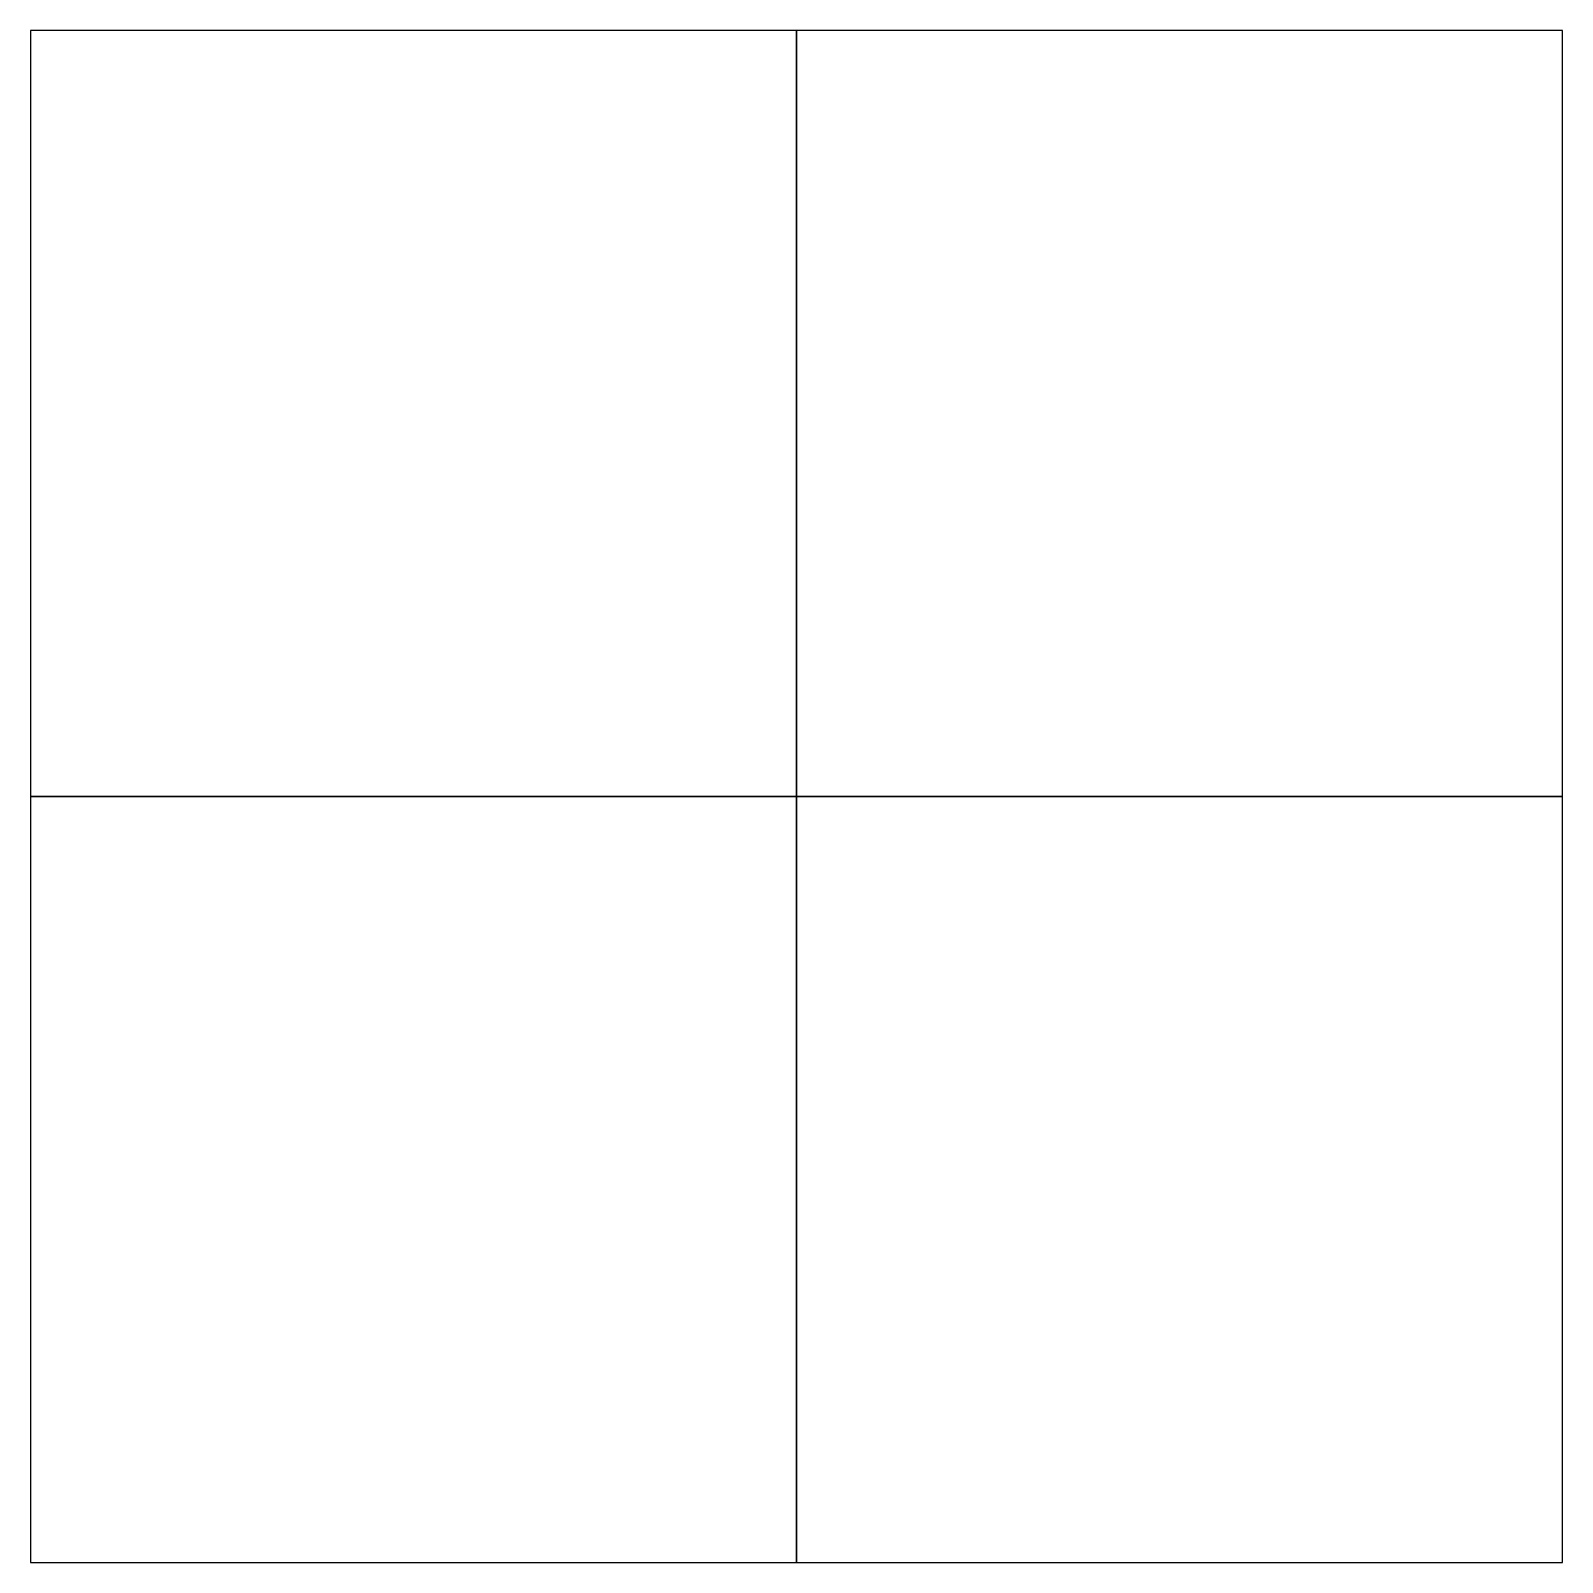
# Model space of a CAD drawing. Header units: millimetres. Extents: x 0 to 2, y 0 to 2.
import ezdxf

# ---------------------------------------------------------------- set-up
doc = ezdxf.new("R2010")
doc.units = ezdxf.units.MM
doc.layers.add('3dfaces', color=60, linetype='Continuous')
doc.layers.add('plines', color=20, linetype='Continuous')

msp = doc.modelspace()

# ---------------------------------------------------------------- linework, layer by layer
at = {"layer": '3dfaces'}
for points in [[(0, 1), (1, 1), (1, 2), (0, 2)], [(1, 1), (2, 1), (2, 2), (1, 2)], [(0, 0), (1, 0), (1, 1), (0, 1)], [(1, 0), (2, 0), (2, 1), (1, 1)]]:
    msp.add_3dface(points, dxfattribs=at)
at = {"layer": 'plines'}
for points in [[(0, 1), (1, 1), (1, 2), (0, 2)], [(1, 1), (2, 1), (2, 2), (1, 2)], [(0, 0), (1, 0), (1, 1), (0, 1)], [(1, 0), (2, 0), (2, 1), (1, 1)]]:
    msp.add_lwpolyline(points, close=True, dxfattribs=at)

doc.saveas('drawing.dxf')
